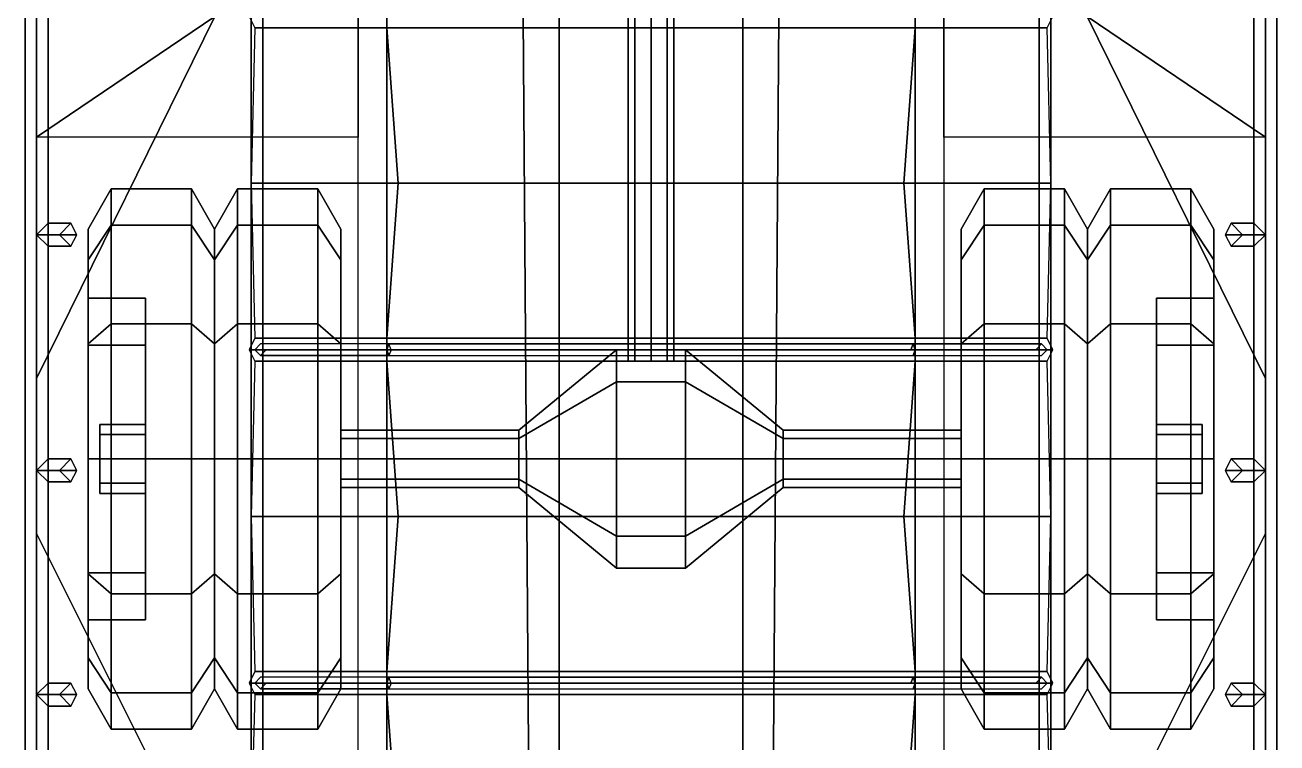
# Model space of a CAD drawing. Header units: millimetres. Extents: x -1.1 to 1.1, y -3.4 to 8.
# Drawn here: x -1.09 to 1.09, y -2.254 to -1.005 of the extents above; entities that cross this region are included whole.
import ezdxf

# ---------------------------------------------------------------- set-up
doc = ezdxf.new("R2010")
doc.units = ezdxf.units.MM
for name, color, linetype in [('inner_sides', 4, 'Continuous'), ('tent', 3, 'Continuous'), ('wheels', 2, 'Continuous')]:
    doc.layers.add(name, color=color, linetype=linetype)

msp = doc.modelspace()

# ---------------------------------------------------------------- linework, layer by layer
for points in [[(-0.7594, -0.99, 0.7008), (-0.7594, -0.99, 0.7008), (-1.07, -1.62, 1.18), (-1.07, 0.35, 1.18)], [(-1.07, 0.35, 1.18), (-1.07, -3.31, 1.18), (-0.6961, -2.4, 1.75), (-0.6961, -0.19, 1.75)], [(-0.16, 0.35, 0.75), (-0.16, -2.8004, 0.75), (-0.2116, -2.5, 0.7094), (-0.2226, -0.99, 0.7008)], [(0.16, 0.35, 0.75), (0.16, -2.8004, 0.75), (-0.16, -2.8004, 0.75), (-0.16, 0.35, 0.75)], [(0.2226, -0.99, 0.7008), (0.2116, -2.5, 0.7094), (0.16, -2.8004, 0.75), (0.16, 0.35, 0.75)], [(0.6961, -2.4, 1.75), (1.07, -3.31, 1.18), (1.07, 0.35, 1.18), (0.6961, -0.19, 1.75)], [(1.07, -1.62, 1.18), (0.7594, -0.99, 0.7008), (0.7594, -0.99, 0.7008), (1.07, 0.35, 1.18)], [(-1.07, 0.31, 1.28), (-1.09, 0.33, 1.26), (-1.09, -3.43, 1.26), (-1.07, -3.41, 1.28)], [(-1.09, 0.33, 1.26), (-1.07, 0.31, 1.24), (-1.07, -3.41, 1.24), (-1.09, -3.43, 1.26)], [(1.09, 0.33, 1.26), (1.07, 0.31, 1.28), (1.07, -3.41, 1.28), (1.09, -3.43, 1.26)], [(1.07, 0.31, 1.24), (1.09, 0.33, 1.26), (1.09, -3.43, 1.26), (1.07, -3.41, 1.24)], [(-1.05, 0.29, 1.26), (-1.07, 0.31, 1.28), (-1.07, -3.41, 1.28), (-1.05, -3.39, 1.26)], [(-1.07, 0.31, 1.24), (-1.05, 0.29, 1.26), (-1.05, -3.39, 1.26), (-1.07, -3.41, 1.24)], [(1.07, 0.31, 1.28), (1.05, 0.29, 1.26), (1.05, -3.39, 1.26), (1.07, -3.41, 1.28)], [(1.05, 0.29, 1.26), (1.07, 0.31, 1.24), (1.07, -3.41, 1.24), (1.05, -3.39, 1.26)], [(-0.0283, -0.33, 0.5483), (-0.04, -0.33, 0.52), (-0.04, -1.59, 0.43), (-0.0283, -1.59, 0.4583)], [(-0.04, -0.33, 0.52), (-0.0283, -0.33, 0.4917), (-0.0283, -1.59, 0.4017), (-0.04, -1.59, 0.43)], [(0, -0.33, 0.56), (-0.0283, -0.33, 0.5483), (-0.0283, -1.59, 0.4583), (0, -1.59, 0.47)], [(-0.0283, -0.33, 0.4917), (0, -0.33, 0.48), (0, -1.59, 0.39), (-0.0283, -1.59, 0.4017)], [(0.0283, -0.33, 0.5483), (0, -0.33, 0.56), (0, -1.59, 0.47), (0.0283, -1.59, 0.4583)], [(0, -0.33, 0.48), (0.0283, -0.33, 0.4917), (0.0283, -1.59, 0.4017), (0, -1.59, 0.39)], [(0.04, -0.33, 0.52), (0.0283, -0.33, 0.5483), (0.0283, -1.59, 0.4583), (0.04, -1.59, 0.43)], [(0.0283, -0.33, 0.4917), (0.04, -0.33, 0.52), (0.04, -1.59, 0.43), (0.0283, -1.59, 0.4017)], [(-0.7594, -0.99, 0.7008), (-1.07, -1.2, 0.49), (-1.07, -1.62, 1.18)], [(-0.51, -0.99, 0.7008), (-0.51, -1.2, 0.49), (-1.07, -1.2, 0.49), (-0.7594, -0.99, 0.7008)], [(-0.2226, -0.99, 0.7008), (-0.2116, -2.5, 0.7094), (-0.51, -2.5, 0.7095), (-0.51, -0.99, 0.7008)], [(0.51, -0.99, 0.7008), (0.51, -2.5, 0.7094), (0.2116, -2.5, 0.7094), (0.2226, -0.99, 0.7008)], [(0.7594, -0.99, 0.7008), (1.07, -1.2, 0.49), (0.51, -1.2, 0.49), (0.51, -0.99, 0.7008)], [(1.07, -1.62, 1.18), (1.07, -1.2, 0.49), (0.7594, -0.99, 0.7008), (1.07, -1.62, 1.18)], [(-1.07, -1.2, 0.49), (-1.07, -2.3, 0.49), (-1.07, -1.89, 1.18), (-1.07, -1.62, 1.18)], [(1.07, -1.89, 1.18), (1.07, -2.3, 0.49), (1.07, -1.2, 0.49), (1.07, -1.62, 1.18)], [(-1.07, -1.37, 1.24), (-1.05, -1.35, 1.26), (-1.01, -1.35, 1.26), (-1.03, -1.37, 1.24)], [(-1.05, -1.35, 1.26), (-1.07, -1.37, 1.28), (-1, -1.37, 1.28), (-1.01, -1.35, 1.26)], [(1.07, -1.37, 1.28), (1.05, -1.35, 1.26), (1.01, -1.35, 1.26), (1, -1.37, 1.28)], [(1.05, -1.35, 1.26), (1.07, -1.37, 1.24), (1.03, -1.37, 1.24), (1.01, -1.35, 1.26)], [(-1.05, -1.39, 1.26), (-1.07, -1.37, 1.24), (-1.03, -1.37, 1.24), (-1.01, -1.39, 1.26)], [(-1.07, -1.37, 1.28), (-1.05, -1.39, 1.26), (-1.01, -1.39, 1.26), (-1, -1.37, 1.28)], [(1.05, -1.39, 1.26), (1.07, -1.37, 1.28), (1, -1.37, 1.28), (1.01, -1.39, 1.26)], [(1.07, -1.37, 1.24), (1.05, -1.39, 1.26), (1.01, -1.39, 1.26), (1.03, -1.37, 1.24)], [(-0.23, -1.71, 0.43), (-0.23, -1.7246, 0.4654), (-0.06, -1.6256, 0.5644), (-0.06, -1.57, 0.43)], [(-0.23, -1.7246, 0.3946), (-0.23, -1.71, 0.43), (-0.06, -1.57, 0.43), (-0.06, -1.6256, 0.2956)], [(0.06, -1.6256, 0.5644), (0.06, -1.57, 0.43), (-0.06, -1.57, 0.43), (-0.06, -1.6256, 0.5644)], [(0.06, -1.57, 0.43), (0.06, -1.6256, 0.2956), (-0.06, -1.6256, 0.2956), (-0.06, -1.57, 0.43)], [(0.23, -1.7246, 0.4654), (0.23, -1.71, 0.43), (0.06, -1.57, 0.43), (0.06, -1.6256, 0.5644)], [(0.23, -1.71, 0.43), (0.23, -1.7246, 0.3946), (0.06, -1.6256, 0.2956), (0.06, -1.57, 0.43)], [(-0.23, -1.7246, 0.4654), (-0.23, -1.76, 0.48), (-0.06, -1.76, 0.62), (-0.06, -1.6256, 0.5644)], [(-0.23, -1.76, 0.38), (-0.23, -1.7246, 0.3946), (-0.06, -1.6256, 0.2956), (-0.06, -1.76, 0.24)], [(0.06, -1.76, 0.62), (0.06, -1.6256, 0.5644), (-0.06, -1.6256, 0.5644), (-0.06, -1.76, 0.62)], [(0.06, -1.6256, 0.2956), (0.06, -1.76, 0.24), (-0.06, -1.76, 0.24), (-0.06, -1.6256, 0.2956)], [(0.23, -1.76, 0.48), (0.23, -1.7246, 0.4654), (0.06, -1.6256, 0.5644), (0.06, -1.76, 0.62)], [(0.23, -1.7246, 0.3946), (0.23, -1.76, 0.38), (0.06, -1.76, 0.24), (0.06, -1.6256, 0.2956)], [(-0.23, -1.7246, 0.4654), (-0.23, -1.71, 0.43), (-0.54, -1.71, 0.43), (-0.54, -1.7246, 0.4654)], [(-0.23, -1.71, 0.43), (-0.23, -1.7246, 0.3946), (-0.54, -1.7246, 0.3946), (-0.54, -1.71, 0.43)], [(0.23, -1.71, 0.43), (0.23, -1.7246, 0.4654), (0.54, -1.7246, 0.4654), (0.54, -1.71, 0.43)], [(0.23, -1.7246, 0.3946), (0.23, -1.71, 0.43), (0.54, -1.71, 0.43), (0.54, -1.7246, 0.3946)], [(-0.23, -1.76, 0.48), (-0.23, -1.7246, 0.4654), (-0.54, -1.7246, 0.4654), (-0.54, -1.76, 0.48)], [(-0.23, -1.7246, 0.3946), (-0.23, -1.76, 0.38), (-0.54, -1.76, 0.38), (-0.54, -1.7246, 0.3946)], [(0.23, -1.7246, 0.4654), (0.23, -1.76, 0.48), (0.54, -1.76, 0.48), (0.54, -1.7246, 0.4654)], [(0.23, -1.76, 0.38), (0.23, -1.7246, 0.3946), (0.54, -1.7246, 0.3946), (0.54, -1.76, 0.38)], [(-1.05, -1.76, 1.26), (-1.07, -1.78, 1.28), (-1, -1.78, 1.28), (-1.01, -1.76, 1.26)], [(-1.07, -1.78, 1.24), (-1.05, -1.76, 1.26), (-1.01, -1.76, 1.26), (-1.03, -1.78, 1.24)], [(-0.23, -1.7954, 0.4654), (-0.23, -1.76, 0.48), (-0.54, -1.76, 0.48), (-0.54, -1.7954, 0.4654)], [(-0.23, -1.76, 0.38), (-0.23, -1.7954, 0.3946), (-0.54, -1.7954, 0.3946), (-0.54, -1.76, 0.38)], [(-0.23, -1.76, 0.48), (-0.23, -1.7954, 0.4654), (-0.06, -1.8944, 0.5644), (-0.06, -1.76, 0.62)], [(-0.23, -1.7954, 0.3946), (-0.23, -1.76, 0.38), (-0.06, -1.76, 0.24), (-0.06, -1.8944, 0.2956)], [(0.06, -1.8944, 0.5644), (0.06, -1.76, 0.62), (-0.06, -1.76, 0.62), (-0.06, -1.8944, 0.5644)], [(0.06, -1.76, 0.24), (0.06, -1.8944, 0.2956), (-0.06, -1.8944, 0.2956), (-0.06, -1.76, 0.24)], [(0.23, -1.7954, 0.4654), (0.23, -1.76, 0.48), (0.06, -1.76, 0.62), (0.06, -1.8944, 0.5644)], [(0.23, -1.76, 0.38), (0.23, -1.7954, 0.3946), (0.06, -1.8944, 0.2956), (0.06, -1.76, 0.24)], [(0.23, -1.76, 0.48), (0.23, -1.7954, 0.4654), (0.54, -1.7954, 0.4654), (0.54, -1.76, 0.48)], [(0.23, -1.7954, 0.3946), (0.23, -1.76, 0.38), (0.54, -1.76, 0.38), (0.54, -1.7954, 0.3946)], [(1.07, -1.78, 1.28), (1.05, -1.76, 1.26), (1.01, -1.76, 1.26), (1, -1.78, 1.28)], [(1.05, -1.76, 1.26), (1.07, -1.78, 1.24), (1.03, -1.78, 1.24), (1.01, -1.76, 1.26)], [(-1.07, -1.78, 1.28), (-1.05, -1.8, 1.26), (-1.01, -1.8, 1.26), (-1, -1.78, 1.28)], [(-1.05, -1.8, 1.26), (-1.07, -1.78, 1.24), (-1.03, -1.78, 1.24), (-1.01, -1.8, 1.26)], [(1.05, -1.8, 1.26), (1.07, -1.78, 1.28), (1, -1.78, 1.28), (1.01, -1.8, 1.26)], [(1.07, -1.78, 1.24), (1.05, -1.8, 1.26), (1.01, -1.8, 1.26), (1.03, -1.78, 1.24)], [(-0.23, -1.81, 0.43), (-0.23, -1.7954, 0.4654), (-0.54, -1.7954, 0.4654), (-0.54, -1.81, 0.43)], [(-0.23, -1.7954, 0.3946), (-0.23, -1.81, 0.43), (-0.54, -1.81, 0.43), (-0.54, -1.7954, 0.3946)], [(-0.23, -1.7954, 0.4654), (-0.23, -1.81, 0.43), (-0.06, -1.95, 0.43), (-0.06, -1.8944, 0.5644)], [(-0.23, -1.81, 0.43), (-0.23, -1.7954, 0.3946), (-0.06, -1.8944, 0.2956), (-0.06, -1.95, 0.43)], [(0.23, -1.81, 0.43), (0.23, -1.7954, 0.4654), (0.06, -1.8944, 0.5644), (0.06, -1.95, 0.43)], [(0.23, -1.7954, 0.3946), (0.23, -1.81, 0.43), (0.06, -1.95, 0.43), (0.06, -1.8944, 0.2956)], [(0.23, -1.7954, 0.4654), (0.23, -1.81, 0.43), (0.54, -1.81, 0.43), (0.54, -1.7954, 0.4654)], [(0.23, -1.81, 0.43), (0.23, -1.7954, 0.3946), (0.54, -1.7954, 0.3946), (0.54, -1.81, 0.43)], [(-0.765, -2.5, 0.7094), (-0.765, -2.5, 0.7094), (-1.07, -3.31, 1.18), (-1.07, -1.89, 1.18)], [(-1.07, -2.3, 0.49), (-0.765, -2.5, 0.7094), (-1.07, -1.89, 1.18)], [(0.06, -1.95, 0.43), (0.06, -1.8944, 0.5644), (-0.06, -1.8944, 0.5644), (-0.06, -1.95, 0.43)], [(0.06, -1.8944, 0.2956), (0.06, -1.95, 0.43), (-0.06, -1.95, 0.43), (-0.06, -1.8944, 0.2956)], [(1.07, -3.31, 1.18), (0.765, -2.5, 0.7094), (0.765, -2.5, 0.7094), (1.07, -1.89, 1.18)], [(1.07, -1.89, 1.18), (0.765, -2.5, 0.7094), (1.07, -2.3, 0.49), (1.07, -1.89, 1.18)], [(-1.07, -2.17, 1.24), (-1.05, -2.15, 1.26), (-1.01, -2.15, 1.26), (-1.03, -2.17, 1.24)], [(-1.05, -2.15, 1.26), (-1.07, -2.17, 1.28), (-1, -2.17, 1.28), (-1.01, -2.15, 1.26)], [(1.07, -2.17, 1.28), (1.05, -2.15, 1.26), (1.01, -2.15, 1.26), (1, -2.17, 1.28)], [(1.05, -2.15, 1.26), (1.07, -2.17, 1.24), (1.03, -2.17, 1.24), (1.01, -2.15, 1.26)], [(-1.05, -2.19, 1.26), (-1.07, -2.17, 1.24), (-1.03, -2.17, 1.24), (-1.01, -2.19, 1.26)], [(-1.07, -2.17, 1.28), (-1.05, -2.19, 1.26), (-1.01, -2.19, 1.26), (-1, -2.17, 1.28)], [(1.05, -2.19, 1.26), (1.07, -2.17, 1.28), (1, -2.17, 1.28), (1.01, -2.19, 1.26)], [(1.07, -2.17, 1.24), (1.05, -2.19, 1.26), (1.01, -2.19, 1.26), (1.03, -2.17, 1.24)]]:
    msp.add_3dface(points)
at = {"layer": 'inner_sides'}
for points in [[(-1.05, 0.33, 1.18), (-1.05, -3.29, 1.18), (1.05, -3.29, 1.18), (1.05, 0.33, 1.18)], [(-0.6761, -0.19, 1.75), (-0.6761, -2.4, 1.75), (-1.05, -3.29, 1.18), (-1.05, 0.33, 1.18)], [(1.05, 0.33, 1.18), (1.05, -3.29, 1.18), (0.6761, -2.4, 1.75), (0.6761, -0.19, 1.75)], [(-0.6961, -0.19, 1.75), (-0.6961, -2.4, 1.75), (-0.6761, -2.4, 1.75), (-0.6761, -0.19, 1.75)], [(0.6761, -0.19, 1.75), (0.6761, -2.4, 1.75), (0.6961, -2.4, 1.75), (0.6961, -0.19, 1.75)]]:
    msp.add_3dface(points, dxfattribs=at)
at = {"layer": 'tent'}
for points in [[(-0.46, -1.01, 2.11), (-0.46, -0.99, 2.12), (-0.7, -0.99, 1.75), (-0.69, -1.01, 1.75)], [(0.46, -1.01, 2.11), (0.46, -0.99, 2.12), (-0.46, -0.99, 2.12), (-0.46, -1.01, 2.11)], [(0.69, -1.01, 1.75), (0.7, -0.99, 1.75), (0.46, -0.99, 2.12), (0.46, -1.01, 2.11)], [(-0.46, -1.28, 2.07), (-0.46, -1.01, 2.11), (-0.69, -1.01, 1.75), (-0.6961, -1.28, 1.75)], [(-0.44, -1.28, 2.09), (-0.46, -1.01, 2.11), (-0.46, -1.01, 2.11), (-0.46, -1.28, 2.07)], [(0.44, -1.28, 2.09), (0.46, -1.01, 2.11), (-0.46, -1.01, 2.11), (-0.44, -1.28, 2.09)], [(0.46, -1.28, 2.07), (0.46, -1.01, 2.11), (0.46, -1.01, 2.11), (0.44, -1.28, 2.09)], [(0.6961, -1.28, 1.75), (0.69, -1.01, 1.75), (0.46, -1.01, 2.11), (0.46, -1.28, 2.07)], [(-0.6961, -1.28, 1.75), (-0.69, -1.55, 1.75), (-0.46, -1.55, 2.11), (-0.46, -1.28, 2.07)], [(-0.46, -1.28, 2.07), (-0.46, -1.55, 2.11), (-0.46, -1.55, 2.11), (-0.44, -1.28, 2.09)], [(-0.44, -1.28, 2.09), (-0.46, -1.55, 2.11), (0.46, -1.55, 2.11), (0.44, -1.28, 2.09)], [(0.44, -1.28, 2.09), (0.46, -1.55, 2.11), (0.46, -1.55, 2.11), (0.46, -1.28, 2.07)], [(0.46, -1.28, 2.07), (0.46, -1.55, 2.11), (0.69, -1.55, 1.75), (0.6961, -1.28, 1.75)], [(-0.69, -1.55, 1.75), (-0.7, -1.57, 1.75), (-0.46, -1.57, 2.12), (-0.46, -1.55, 2.11)], [(-0.46, -1.55, 2.11), (-0.46, -1.57, 2.12), (0.46, -1.57, 2.12), (0.46, -1.55, 2.11)], [(0.46, -1.55, 2.11), (0.46, -1.57, 2.12), (0.7, -1.57, 1.75), (0.69, -1.55, 1.75)], [(-0.46, -1.59, 2.11), (-0.46, -1.57, 2.12), (-0.7, -1.57, 1.75), (-0.69, -1.59, 1.75)], [(-0.46, -1.86, 2.07), (-0.46, -1.59, 2.11), (-0.69, -1.59, 1.75), (-0.6961, -1.86, 1.75)], [(0.46, -1.59, 2.11), (0.46, -1.57, 2.12), (-0.46, -1.57, 2.12), (-0.46, -1.59, 2.11)], [(-0.44, -1.86, 2.09), (-0.46, -1.59, 2.11), (-0.46, -1.59, 2.11), (-0.46, -1.86, 2.07)], [(0.44, -1.86, 2.09), (0.46, -1.59, 2.11), (-0.46, -1.59, 2.11), (-0.44, -1.86, 2.09)], [(0.46, -1.86, 2.07), (0.46, -1.59, 2.11), (0.46, -1.59, 2.11), (0.44, -1.86, 2.09)], [(0.69, -1.59, 1.75), (0.7, -1.57, 1.75), (0.46, -1.57, 2.12), (0.46, -1.59, 2.11)], [(0.6961, -1.86, 1.75), (0.69, -1.59, 1.75), (0.46, -1.59, 2.11), (0.46, -1.86, 2.07)], [(-0.6961, -1.86, 1.75), (-0.69, -2.13, 1.75), (-0.46, -2.13, 2.11), (-0.46, -1.86, 2.07)], [(-0.46, -1.86, 2.07), (-0.46, -2.13, 2.11), (-0.46, -2.13, 2.11), (-0.44, -1.86, 2.09)], [(-0.44, -1.86, 2.09), (-0.46, -2.13, 2.11), (0.46, -2.13, 2.11), (0.44, -1.86, 2.09)], [(0.44, -1.86, 2.09), (0.46, -2.13, 2.11), (0.46, -2.13, 2.11), (0.46, -1.86, 2.07)], [(0.46, -1.86, 2.07), (0.46, -2.13, 2.11), (0.69, -2.13, 1.75), (0.6961, -1.86, 1.75)], [(-0.69, -2.13, 1.75), (-0.7, -2.15, 1.75), (-0.46, -2.15, 2.12), (-0.46, -2.13, 2.11)], [(-0.46, -2.13, 2.11), (-0.46, -2.15, 2.12), (0.46, -2.15, 2.12), (0.46, -2.13, 2.11)], [(0.46, -2.13, 2.11), (0.46, -2.15, 2.12), (0.7, -2.15, 1.75), (0.69, -2.13, 1.75)], [(-0.46, -2.17, 2.11), (-0.46, -2.15, 2.12), (-0.7, -2.15, 1.75), (-0.69, -2.17, 1.75)], [(0.46, -2.17, 2.11), (0.46, -2.15, 2.12), (-0.46, -2.15, 2.12), (-0.46, -2.17, 2.11)], [(0.69, -2.17, 1.75), (0.7, -2.15, 1.75), (0.46, -2.15, 2.12), (0.46, -2.17, 2.11)], [(-0.46, -2.44, 2.07), (-0.46, -2.17, 2.11), (-0.69, -2.17, 1.75), (-0.6961, -2.4, 1.75)], [(-0.44, -2.44, 2.09), (-0.46, -2.17, 2.11), (-0.46, -2.17, 2.11), (-0.46, -2.44, 2.07)], [(0.44, -2.44, 2.09), (0.46, -2.17, 2.11), (-0.46, -2.17, 2.11), (-0.44, -2.44, 2.09)], [(0.46, -2.44, 2.07), (0.46, -2.17, 2.11), (0.46, -2.17, 2.11), (0.44, -2.44, 2.09)], [(0.6961, -2.4, 1.75), (0.69, -2.17, 1.75), (0.46, -2.17, 2.11), (0.46, -2.44, 2.07)]]:
    msp.add_3dface(points, dxfattribs=at)
at = {"layer": 'wheels'}
for points in [[(-0.94, -1.353, 0.665), (-0.94, -1.29, 0.43), (-0.98, -1.36, 0.43), (-0.98, -1.4136, 0.63)], [(-0.94, -1.29, 0.43), (-0.94, -1.353, 0.195), (-0.98, -1.4136, 0.23), (-0.98, -1.36, 0.43)], [(-0.94, -1.29, 0.43), (-0.94, -1.353, 0.665), (-0.8, -1.353, 0.665), (-0.8, -1.29, 0.43)], [(-0.94, -1.353, 0.195), (-0.94, -1.29, 0.43), (-0.8, -1.29, 0.43), (-0.8, -1.353, 0.195)], [(-0.8, -1.29, 0.43), (-0.8, -1.353, 0.665), (-0.76, -1.4136, 0.63), (-0.76, -1.36, 0.43)], [(-0.8, -1.353, 0.195), (-0.8, -1.29, 0.43), (-0.76, -1.36, 0.43), (-0.76, -1.4136, 0.23)], [(-0.72, -1.353, 0.665), (-0.72, -1.29, 0.43), (-0.76, -1.36, 0.43), (-0.76, -1.4136, 0.63)], [(-0.72, -1.29, 0.43), (-0.72, -1.353, 0.195), (-0.76, -1.4136, 0.23), (-0.76, -1.36, 0.43)], [(-0.58, -1.353, 0.665), (-0.58, -1.29, 0.43), (-0.72, -1.29, 0.43), (-0.72, -1.353, 0.665)], [(-0.58, -1.29, 0.43), (-0.58, -1.353, 0.195), (-0.72, -1.353, 0.195), (-0.72, -1.29, 0.43)], [(-0.58, -1.29, 0.43), (-0.58, -1.353, 0.665), (-0.54, -1.4136, 0.63), (-0.54, -1.36, 0.43)], [(-0.58, -1.353, 0.195), (-0.58, -1.29, 0.43), (-0.54, -1.36, 0.43), (-0.54, -1.4136, 0.23)], [(0.58, -1.353, 0.665), (0.58, -1.29, 0.43), (0.54, -1.36, 0.43), (0.54, -1.4136, 0.63)], [(0.58, -1.29, 0.43), (0.58, -1.353, 0.195), (0.54, -1.4136, 0.23), (0.54, -1.36, 0.43)], [(0.58, -1.29, 0.43), (0.58, -1.353, 0.665), (0.72, -1.353, 0.665), (0.72, -1.29, 0.43)], [(0.58, -1.353, 0.195), (0.58, -1.29, 0.43), (0.72, -1.29, 0.43), (0.72, -1.353, 0.195)], [(0.72, -1.29, 0.43), (0.72, -1.353, 0.665), (0.76, -1.4136, 0.63), (0.76, -1.36, 0.43)], [(0.72, -1.353, 0.195), (0.72, -1.29, 0.43), (0.76, -1.36, 0.43), (0.76, -1.4136, 0.23)], [(0.8, -1.353, 0.665), (0.8, -1.29, 0.43), (0.76, -1.36, 0.43), (0.76, -1.4136, 0.63)], [(0.8, -1.29, 0.43), (0.8, -1.353, 0.195), (0.76, -1.4136, 0.23), (0.76, -1.36, 0.43)], [(0.94, -1.353, 0.665), (0.94, -1.29, 0.43), (0.8, -1.29, 0.43), (0.8, -1.353, 0.665)], [(0.94, -1.29, 0.43), (0.94, -1.353, 0.195), (0.8, -1.353, 0.195), (0.8, -1.29, 0.43)], [(0.94, -1.29, 0.43), (0.94, -1.353, 0.665), (0.98, -1.4136, 0.63), (0.98, -1.36, 0.43)], [(0.94, -1.353, 0.195), (0.94, -1.29, 0.43), (0.98, -1.36, 0.43), (0.98, -1.4136, 0.23)], [(-0.94, -1.353, 0.195), (-0.94, -1.525, 0.023), (-0.98, -1.56, 0.0836), (-0.98, -1.4136, 0.23)], [(-0.94, -1.525, 0.837), (-0.94, -1.353, 0.665), (-0.98, -1.4136, 0.63), (-0.98, -1.56, 0.7764)], [(-0.98, -1.4136, 0.63), (-0.98, -1.36, 0.43), (-0.98, -1.48, 0.43), (-0.98, -1.562, 0.628)], [(-0.98, -1.36, 0.43), (-0.98, -1.4136, 0.23), (-0.98, -1.48, 0.43)], [(-0.94, -1.525, 0.023), (-0.94, -1.353, 0.195), (-0.8, -1.353, 0.195), (-0.8, -1.525, 0.023)], [(-0.94, -1.353, 0.665), (-0.94, -1.525, 0.837), (-0.8, -1.525, 0.837), (-0.8, -1.353, 0.665)], [(-0.8, -1.525, 0.023), (-0.8, -1.353, 0.195), (-0.76, -1.4136, 0.23), (-0.76, -1.56, 0.0836)], [(-0.8, -1.353, 0.665), (-0.8, -1.525, 0.837), (-0.76, -1.56, 0.7764), (-0.76, -1.4136, 0.63)], [(-0.72, -1.353, 0.195), (-0.72, -1.525, 0.023), (-0.76, -1.56, 0.0836), (-0.76, -1.4136, 0.23)], [(-0.72, -1.525, 0.837), (-0.72, -1.353, 0.665), (-0.76, -1.4136, 0.63), (-0.76, -1.56, 0.7764)], [(-0.58, -1.353, 0.195), (-0.58, -1.525, 0.023), (-0.72, -1.525, 0.023), (-0.72, -1.353, 0.195)], [(-0.58, -1.525, 0.837), (-0.58, -1.353, 0.665), (-0.72, -1.353, 0.665), (-0.72, -1.525, 0.837)], [(-0.58, -1.525, 0.023), (-0.58, -1.353, 0.195), (-0.54, -1.4136, 0.23), (-0.54, -1.56, 0.0836)], [(-0.58, -1.353, 0.665), (-0.58, -1.525, 0.837), (-0.54, -1.56, 0.7764), (-0.54, -1.4136, 0.63)], [(-0.54, -1.4136, 0.63), (-0.54, -2.16, 0.43), (-0.54, -2.1064, 0.23), (-0.54, -1.36, 0.43)], [(-0.54, -1.36, 0.43), (-0.54, -2.1064, 0.23), (-0.54, -1.96, 0.0836), (-0.54, -1.4136, 0.23)], [(0.58, -1.353, 0.195), (0.58, -1.525, 0.023), (0.54, -1.56, 0.0836), (0.54, -1.4136, 0.23)], [(0.58, -1.525, 0.837), (0.58, -1.353, 0.665), (0.54, -1.4136, 0.63), (0.54, -1.56, 0.7764)], [(0.54, -2.1064, 0.63), (0.54, -1.36, 0.43), (0.54, -1.4136, 0.23), (0.54, -2.16, 0.43)], [(0.54, -1.96, 0.7764), (0.54, -1.4136, 0.63), (0.54, -1.36, 0.43), (0.54, -2.1064, 0.63)], [(0.58, -1.525, 0.023), (0.58, -1.353, 0.195), (0.72, -1.353, 0.195), (0.72, -1.525, 0.023)], [(0.58, -1.353, 0.665), (0.58, -1.525, 0.837), (0.72, -1.525, 0.837), (0.72, -1.353, 0.665)], [(0.72, -1.525, 0.023), (0.72, -1.353, 0.195), (0.76, -1.4136, 0.23), (0.76, -1.56, 0.0836)], [(0.72, -1.353, 0.665), (0.72, -1.525, 0.837), (0.76, -1.56, 0.7764), (0.76, -1.4136, 0.63)], [(0.8, -1.353, 0.195), (0.8, -1.525, 0.023), (0.76, -1.56, 0.0836), (0.76, -1.4136, 0.23)], [(0.8, -1.525, 0.837), (0.8, -1.353, 0.665), (0.76, -1.4136, 0.63), (0.76, -1.56, 0.7764)], [(0.94, -1.353, 0.195), (0.94, -1.525, 0.023), (0.8, -1.525, 0.023), (0.8, -1.353, 0.195)], [(0.94, -1.525, 0.837), (0.94, -1.353, 0.665), (0.8, -1.353, 0.665), (0.8, -1.525, 0.837)], [(0.94, -1.525, 0.023), (0.94, -1.353, 0.195), (0.98, -1.4136, 0.23), (0.98, -1.56, 0.0836)], [(0.94, -1.353, 0.665), (0.94, -1.525, 0.837), (0.98, -1.56, 0.7764), (0.98, -1.4136, 0.63)], [(0.98, -1.36, 0.43), (0.98, -1.4136, 0.63), (0.98, -1.48, 0.43)], [(0.98, -1.4136, 0.23), (0.98, -1.36, 0.43), (0.98, -1.48, 0.43), (0.98, -1.562, 0.232)], [(-0.98, -1.56, 0.7764), (-0.98, -1.4136, 0.63), (-0.98, -1.562, 0.628), (-0.98, -1.76, 0.71)], [(-0.98, -1.4136, 0.23), (-0.98, -1.56, 0.0836), (-0.98, -1.562, 0.232), (-0.98, -1.48, 0.43)], [(-0.54, -1.56, 0.7764), (-0.54, -2.1064, 0.63), (-0.54, -2.16, 0.43), (-0.54, -1.4136, 0.63)], [(-0.54, -1.4136, 0.23), (-0.54, -1.96, 0.0836), (-0.54, -1.76, 0.03), (-0.54, -1.56, 0.0836)], [(0.54, -2.16, 0.43), (0.54, -1.4136, 0.23), (0.54, -1.56, 0.0836), (0.54, -2.1064, 0.23)], [(0.54, -1.76, 0.83), (0.54, -1.56, 0.7764), (0.54, -1.4136, 0.63), (0.54, -1.96, 0.7764)], [(0.98, -1.4136, 0.63), (0.98, -1.56, 0.7764), (0.98, -1.562, 0.628), (0.98, -1.48, 0.43)], [(0.98, -1.56, 0.0836), (0.98, -1.4136, 0.23), (0.98, -1.562, 0.232), (0.98, -1.76, 0.15)], [(-0.88, -1.48, 0.43), (-0.88, -1.562, 0.628), (-0.98, -1.562, 0.628), (-0.98, -1.48, 0.43)], [(-0.88, -1.562, 0.232), (-0.88, -1.48, 0.43), (-0.98, -1.48, 0.43), (-0.98, -1.562, 0.232)], [(-0.88, -1.76, 0.71), (-0.88, -1.562, 0.628), (-0.88, -1.48, 0.43), (-0.88, -1.958, 0.628)], [(-0.88, -1.958, 0.628), (-0.88, -1.48, 0.43), (-0.88, -1.562, 0.232), (-0.88, -2.04, 0.43)], [(0.88, -1.562, 0.628), (0.88, -2.04, 0.43), (0.88, -1.958, 0.232), (0.88, -1.48, 0.43)], [(0.88, -1.48, 0.43), (0.88, -1.958, 0.232), (0.88, -1.76, 0.15), (0.88, -1.562, 0.232)], [(0.88, -1.562, 0.628), (0.88, -1.48, 0.43), (0.98, -1.48, 0.43), (0.98, -1.562, 0.628)], [(0.88, -1.48, 0.43), (0.88, -1.562, 0.232), (0.98, -1.562, 0.232), (0.98, -1.48, 0.43)], [(-0.94, -1.525, 0.023), (-0.94, -1.76, -0.04), (-0.98, -1.76, 0.03), (-0.98, -1.56, 0.0836)], [(-0.94, -1.76, 0.9), (-0.94, -1.525, 0.837), (-0.98, -1.56, 0.7764), (-0.98, -1.76, 0.83)], [(-0.94, -1.76, -0.04), (-0.94, -1.525, 0.023), (-0.8, -1.525, 0.023), (-0.8, -1.76, -0.04)], [(-0.94, -1.525, 0.837), (-0.94, -1.76, 0.9), (-0.8, -1.76, 0.9), (-0.8, -1.525, 0.837)], [(-0.8, -1.76, -0.04), (-0.8, -1.525, 0.023), (-0.76, -1.56, 0.0836), (-0.76, -1.76, 0.03)], [(-0.8, -1.525, 0.837), (-0.8, -1.76, 0.9), (-0.76, -1.76, 0.83), (-0.76, -1.56, 0.7764)], [(-0.72, -1.525, 0.023), (-0.72, -1.76, -0.04), (-0.76, -1.76, 0.03), (-0.76, -1.56, 0.0836)], [(-0.72, -1.76, 0.9), (-0.72, -1.525, 0.837), (-0.76, -1.56, 0.7764), (-0.76, -1.76, 0.83)], [(-0.58, -1.525, 0.023), (-0.58, -1.76, -0.04), (-0.72, -1.76, -0.04), (-0.72, -1.525, 0.023)], [(-0.58, -1.76, 0.9), (-0.58, -1.525, 0.837), (-0.72, -1.525, 0.837), (-0.72, -1.76, 0.9)], [(-0.58, -1.76, -0.04), (-0.58, -1.525, 0.023), (-0.54, -1.56, 0.0836), (-0.54, -1.76, 0.03)], [(-0.58, -1.525, 0.837), (-0.58, -1.76, 0.9), (-0.54, -1.76, 0.83), (-0.54, -1.56, 0.7764)], [(0.58, -1.525, 0.023), (0.58, -1.76, -0.04), (0.54, -1.76, 0.03), (0.54, -1.56, 0.0836)], [(0.58, -1.76, 0.9), (0.58, -1.525, 0.837), (0.54, -1.56, 0.7764), (0.54, -1.76, 0.83)], [(0.58, -1.76, -0.04), (0.58, -1.525, 0.023), (0.72, -1.525, 0.023), (0.72, -1.76, -0.04)], [(0.58, -1.525, 0.837), (0.58, -1.76, 0.9), (0.72, -1.76, 0.9), (0.72, -1.525, 0.837)], [(0.72, -1.76, -0.04), (0.72, -1.525, 0.023), (0.76, -1.56, 0.0836), (0.76, -1.76, 0.03)], [(0.72, -1.525, 0.837), (0.72, -1.76, 0.9), (0.76, -1.76, 0.83), (0.76, -1.56, 0.7764)], [(0.8, -1.525, 0.023), (0.8, -1.76, -0.04), (0.76, -1.76, 0.03), (0.76, -1.56, 0.0836)], [(0.8, -1.76, 0.9), (0.8, -1.525, 0.837), (0.76, -1.56, 0.7764), (0.76, -1.76, 0.83)], [(0.94, -1.525, 0.023), (0.94, -1.76, -0.04), (0.8, -1.76, -0.04), (0.8, -1.525, 0.023)], [(0.94, -1.76, 0.9), (0.94, -1.525, 0.837), (0.8, -1.525, 0.837), (0.8, -1.76, 0.9)], [(0.94, -1.76, -0.04), (0.94, -1.525, 0.023), (0.98, -1.56, 0.0836), (0.98, -1.76, 0.03)], [(0.94, -1.525, 0.837), (0.94, -1.76, 0.9), (0.98, -1.76, 0.83), (0.98, -1.56, 0.7764)], [(-0.98, -1.76, 0.83), (-0.98, -1.56, 0.7764), (-0.98, -1.76, 0.71)], [(-0.98, -1.56, 0.0836), (-0.98, -1.76, 0.03), (-0.98, -1.76, 0.15), (-0.98, -1.562, 0.232)], [(-0.88, -1.562, 0.628), (-0.88, -1.76, 0.71), (-0.98, -1.76, 0.71), (-0.98, -1.562, 0.628)], [(-0.88, -1.76, 0.15), (-0.88, -1.562, 0.232), (-0.98, -1.562, 0.232), (-0.98, -1.76, 0.15)], [(-0.88, -2.04, 0.43), (-0.88, -1.562, 0.232), (-0.88, -1.76, 0.15), (-0.88, -1.958, 0.232)], [(-0.54, -1.76, 0.83), (-0.54, -1.96, 0.7764), (-0.54, -2.1064, 0.63), (-0.54, -1.56, 0.7764)], [(0.54, -2.1064, 0.23), (0.54, -1.56, 0.0836), (0.54, -1.76, 0.03), (0.54, -1.96, 0.0836)], [(0.88, -1.76, 0.71), (0.88, -1.958, 0.628), (0.88, -2.04, 0.43), (0.88, -1.562, 0.628)], [(0.88, -1.76, 0.71), (0.88, -1.562, 0.628), (0.98, -1.562, 0.628), (0.98, -1.76, 0.71)], [(0.88, -1.562, 0.232), (0.88, -1.76, 0.15), (0.98, -1.76, 0.15), (0.98, -1.562, 0.232)], [(0.98, -1.76, 0.03), (0.98, -1.56, 0.0836), (0.98, -1.76, 0.15)], [(0.98, -1.56, 0.7764), (0.98, -1.76, 0.83), (0.98, -1.76, 0.71), (0.98, -1.562, 0.628)], [(-0.88, -1.7176, 0.4724), (-0.88, -1.7, 0.43), (-0.96, -1.7, 0.43), (-0.96, -1.7176, 0.4724)], [(-0.88, -1.7, 0.43), (-0.88, -1.7176, 0.3876), (-0.96, -1.7176, 0.3876), (-0.96, -1.7, 0.43)], [(-0.96, -1.76, 0.49), (-0.96, -1.7176, 0.4724), (-0.96, -1.7, 0.43), (-0.96, -1.8024, 0.4724)], [(-0.96, -1.8024, 0.4724), (-0.96, -1.7, 0.43), (-0.96, -1.7176, 0.3876), (-0.96, -1.82, 0.43)], [(0.88, -1.7176, 0.3876), (0.88, -1.7, 0.43), (0.96, -1.7, 0.43), (0.96, -1.7176, 0.3876)], [(0.88, -1.7, 0.43), (0.88, -1.7176, 0.4724), (0.96, -1.7176, 0.4724), (0.96, -1.7, 0.43)], [(0.96, -1.7, 0.43), (0.96, -1.8024, 0.3876), (0.96, -1.76, 0.37), (0.96, -1.7176, 0.3876)], [(0.96, -1.7176, 0.4724), (0.96, -1.82, 0.43), (0.96, -1.8024, 0.3876), (0.96, -1.7, 0.43)], [(-0.88, -1.76, 0.49), (-0.88, -1.7176, 0.4724), (-0.96, -1.7176, 0.4724), (-0.96, -1.76, 0.49)], [(-0.88, -1.7176, 0.3876), (-0.88, -1.76, 0.37), (-0.96, -1.76, 0.37), (-0.96, -1.7176, 0.3876)], [(-0.96, -1.82, 0.43), (-0.96, -1.7176, 0.3876), (-0.96, -1.76, 0.37), (-0.96, -1.8024, 0.3876)], [(0.88, -1.76, 0.37), (0.88, -1.7176, 0.3876), (0.96, -1.7176, 0.3876), (0.96, -1.76, 0.37)], [(0.88, -1.7176, 0.4724), (0.88, -1.76, 0.49), (0.96, -1.76, 0.49), (0.96, -1.7176, 0.4724)], [(0.96, -1.76, 0.49), (0.96, -1.8024, 0.4724), (0.96, -1.82, 0.43), (0.96, -1.7176, 0.4724)], [(-0.94, -1.76, -0.04), (-0.94, -1.995, 0.023), (-0.98, -1.96, 0.0836), (-0.98, -1.76, 0.03)], [(-0.94, -1.995, 0.837), (-0.94, -1.76, 0.9), (-0.98, -1.76, 0.83), (-0.98, -1.96, 0.7764)], [(-0.98, -1.76, 0.03), (-0.98, -1.96, 0.0836), (-0.98, -1.76, 0.15)], [(-0.98, -1.96, 0.0836), (-0.98, -2.1064, 0.23), (-0.98, -1.958, 0.232), (-0.98, -1.76, 0.15)], [(-0.98, -1.96, 0.7764), (-0.98, -1.76, 0.83), (-0.98, -1.76, 0.71), (-0.98, -1.958, 0.628)], [(-0.88, -1.76, 0.71), (-0.88, -1.958, 0.628), (-0.98, -1.958, 0.628), (-0.98, -1.76, 0.71)], [(-0.88, -1.958, 0.232), (-0.88, -1.76, 0.15), (-0.98, -1.76, 0.15), (-0.98, -1.958, 0.232)], [(-0.88, -1.8024, 0.4724), (-0.88, -1.76, 0.49), (-0.96, -1.76, 0.49), (-0.96, -1.8024, 0.4724)], [(-0.88, -1.76, 0.37), (-0.88, -1.8024, 0.3876), (-0.96, -1.8024, 0.3876), (-0.96, -1.76, 0.37)], [(-0.94, -1.995, 0.023), (-0.94, -1.76, -0.04), (-0.8, -1.76, -0.04), (-0.8, -1.995, 0.023)], [(-0.94, -1.76, 0.9), (-0.94, -1.995, 0.837), (-0.8, -1.995, 0.837), (-0.8, -1.76, 0.9)], [(-0.8, -1.995, 0.023), (-0.8, -1.76, -0.04), (-0.76, -1.76, 0.03), (-0.76, -1.96, 0.0836)], [(-0.8, -1.76, 0.9), (-0.8, -1.995, 0.837), (-0.76, -1.96, 0.7764), (-0.76, -1.76, 0.83)], [(-0.72, -1.76, -0.04), (-0.72, -1.995, 0.023), (-0.76, -1.96, 0.0836), (-0.76, -1.76, 0.03)], [(-0.72, -1.995, 0.837), (-0.72, -1.76, 0.9), (-0.76, -1.76, 0.83), (-0.76, -1.96, 0.7764)], [(-0.58, -1.76, -0.04), (-0.58, -1.995, 0.023), (-0.72, -1.995, 0.023), (-0.72, -1.76, -0.04)], [(-0.58, -1.995, 0.837), (-0.58, -1.76, 0.9), (-0.72, -1.76, 0.9), (-0.72, -1.995, 0.837)], [(-0.58, -1.995, 0.023), (-0.58, -1.76, -0.04), (-0.54, -1.76, 0.03), (-0.54, -1.96, 0.0836)], [(-0.58, -1.76, 0.9), (-0.58, -1.995, 0.837), (-0.54, -1.96, 0.7764), (-0.54, -1.76, 0.83)], [(0.58, -1.76, -0.04), (0.58, -1.995, 0.023), (0.54, -1.96, 0.0836), (0.54, -1.76, 0.03)], [(0.58, -1.995, 0.837), (0.58, -1.76, 0.9), (0.54, -1.76, 0.83), (0.54, -1.96, 0.7764)], [(0.58, -1.995, 0.023), (0.58, -1.76, -0.04), (0.72, -1.76, -0.04), (0.72, -1.995, 0.023)], [(0.58, -1.76, 0.9), (0.58, -1.995, 0.837), (0.72, -1.995, 0.837), (0.72, -1.76, 0.9)], [(0.72, -1.995, 0.023), (0.72, -1.76, -0.04), (0.76, -1.76, 0.03), (0.76, -1.96, 0.0836)], [(0.72, -1.76, 0.9), (0.72, -1.995, 0.837), (0.76, -1.96, 0.7764), (0.76, -1.76, 0.83)], [(0.8, -1.76, -0.04), (0.8, -1.995, 0.023), (0.76, -1.96, 0.0836), (0.76, -1.76, 0.03)], [(0.8, -1.995, 0.837), (0.8, -1.76, 0.9), (0.76, -1.76, 0.83), (0.76, -1.96, 0.7764)], [(0.94, -1.76, -0.04), (0.94, -1.995, 0.023), (0.8, -1.995, 0.023), (0.8, -1.76, -0.04)], [(0.94, -1.995, 0.837), (0.94, -1.76, 0.9), (0.8, -1.76, 0.9), (0.8, -1.995, 0.837)], [(0.88, -1.8024, 0.3876), (0.88, -1.76, 0.37), (0.96, -1.76, 0.37), (0.96, -1.8024, 0.3876)], [(0.88, -1.76, 0.49), (0.88, -1.8024, 0.4724), (0.96, -1.8024, 0.4724), (0.96, -1.76, 0.49)], [(0.88, -1.958, 0.628), (0.88, -1.76, 0.71), (0.98, -1.76, 0.71), (0.98, -1.958, 0.628)], [(0.88, -1.76, 0.15), (0.88, -1.958, 0.232), (0.98, -1.958, 0.232), (0.98, -1.76, 0.15)], [(0.94, -1.995, 0.023), (0.94, -1.76, -0.04), (0.98, -1.76, 0.03), (0.98, -1.96, 0.0836)], [(0.94, -1.76, 0.9), (0.94, -1.995, 0.837), (0.98, -1.96, 0.7764), (0.98, -1.76, 0.83)], [(0.98, -1.96, 0.0836), (0.98, -1.76, 0.03), (0.98, -1.76, 0.15), (0.98, -1.958, 0.232)], [(0.98, -1.76, 0.83), (0.98, -1.96, 0.7764), (0.98, -1.76, 0.71)], [(0.98, -1.96, 0.7764), (0.98, -2.1064, 0.63), (0.98, -1.958, 0.628), (0.98, -1.76, 0.71)], [(-0.88, -1.82, 0.43), (-0.88, -1.8024, 0.4724), (-0.96, -1.8024, 0.4724), (-0.96, -1.82, 0.43)], [(-0.88, -1.8024, 0.3876), (-0.88, -1.82, 0.43), (-0.96, -1.82, 0.43), (-0.96, -1.8024, 0.3876)], [(0.88, -1.82, 0.43), (0.88, -1.8024, 0.3876), (0.96, -1.8024, 0.3876), (0.96, -1.82, 0.43)], [(0.88, -1.8024, 0.4724), (0.88, -1.82, 0.43), (0.96, -1.82, 0.43), (0.96, -1.8024, 0.4724)], [(-0.98, -2.1064, 0.23), (-0.98, -2.16, 0.43), (-0.98, -2.04, 0.43), (-0.98, -1.958, 0.232)], [(-0.98, -2.1064, 0.63), (-0.98, -1.96, 0.7764), (-0.98, -1.958, 0.628), (-0.98, -2.04, 0.43)], [(-0.88, -1.958, 0.628), (-0.88, -2.04, 0.43), (-0.98, -2.04, 0.43), (-0.98, -1.958, 0.628)], [(-0.88, -2.04, 0.43), (-0.88, -1.958, 0.232), (-0.98, -1.958, 0.232), (-0.98, -2.04, 0.43)], [(-0.94, -1.995, 0.023), (-0.94, -2.167, 0.195), (-0.98, -2.1064, 0.23), (-0.98, -1.96, 0.0836)], [(-0.94, -2.167, 0.665), (-0.94, -1.995, 0.837), (-0.98, -1.96, 0.7764), (-0.98, -2.1064, 0.63)], [(-0.8, -2.167, 0.195), (-0.8, -1.995, 0.023), (-0.76, -1.96, 0.0836), (-0.76, -2.1064, 0.23)], [(-0.8, -1.995, 0.837), (-0.8, -2.167, 0.665), (-0.76, -2.1064, 0.63), (-0.76, -1.96, 0.7764)], [(-0.72, -1.995, 0.023), (-0.72, -2.167, 0.195), (-0.76, -2.1064, 0.23), (-0.76, -1.96, 0.0836)], [(-0.72, -2.167, 0.665), (-0.72, -1.995, 0.837), (-0.76, -1.96, 0.7764), (-0.76, -2.1064, 0.63)], [(-0.58, -2.167, 0.195), (-0.58, -1.995, 0.023), (-0.54, -1.96, 0.0836), (-0.54, -2.1064, 0.23)], [(-0.58, -1.995, 0.837), (-0.58, -2.167, 0.665), (-0.54, -2.1064, 0.63), (-0.54, -1.96, 0.7764)], [(0.58, -1.995, 0.023), (0.58, -2.167, 0.195), (0.54, -2.1064, 0.23), (0.54, -1.96, 0.0836)], [(0.58, -2.167, 0.665), (0.58, -1.995, 0.837), (0.54, -1.96, 0.7764), (0.54, -2.1064, 0.63)], [(0.72, -2.167, 0.195), (0.72, -1.995, 0.023), (0.76, -1.96, 0.0836), (0.76, -2.1064, 0.23)], [(0.72, -1.995, 0.837), (0.72, -2.167, 0.665), (0.76, -2.1064, 0.63), (0.76, -1.96, 0.7764)], [(0.8, -1.995, 0.023), (0.8, -2.167, 0.195), (0.76, -2.1064, 0.23), (0.76, -1.96, 0.0836)], [(0.8, -2.167, 0.665), (0.8, -1.995, 0.837), (0.76, -1.96, 0.7764), (0.76, -2.1064, 0.63)], [(0.88, -2.04, 0.43), (0.88, -1.958, 0.628), (0.98, -1.958, 0.628), (0.98, -2.04, 0.43)], [(0.88, -1.958, 0.232), (0.88, -2.04, 0.43), (0.98, -2.04, 0.43), (0.98, -1.958, 0.232)], [(0.94, -2.167, 0.195), (0.94, -1.995, 0.023), (0.98, -1.96, 0.0836), (0.98, -2.1064, 0.23)], [(0.94, -1.995, 0.837), (0.94, -2.167, 0.665), (0.98, -2.1064, 0.63), (0.98, -1.96, 0.7764)], [(0.98, -2.1064, 0.63), (0.98, -2.16, 0.43), (0.98, -2.04, 0.43), (0.98, -1.958, 0.628)], [(0.98, -2.1064, 0.23), (0.98, -1.96, 0.0836), (0.98, -1.958, 0.232), (0.98, -2.04, 0.43)], [(-0.94, -2.167, 0.195), (-0.94, -1.995, 0.023), (-0.8, -1.995, 0.023), (-0.8, -2.167, 0.195)], [(-0.94, -1.995, 0.837), (-0.94, -2.167, 0.665), (-0.8, -2.167, 0.665), (-0.8, -1.995, 0.837)], [(-0.58, -1.995, 0.023), (-0.58, -2.167, 0.195), (-0.72, -2.167, 0.195), (-0.72, -1.995, 0.023)], [(-0.58, -2.167, 0.665), (-0.58, -1.995, 0.837), (-0.72, -1.995, 0.837), (-0.72, -2.167, 0.665)], [(0.58, -2.167, 0.195), (0.58, -1.995, 0.023), (0.72, -1.995, 0.023), (0.72, -2.167, 0.195)], [(0.58, -1.995, 0.837), (0.58, -2.167, 0.665), (0.72, -2.167, 0.665), (0.72, -1.995, 0.837)], [(0.94, -1.995, 0.023), (0.94, -2.167, 0.195), (0.8, -2.167, 0.195), (0.8, -1.995, 0.023)], [(0.94, -2.167, 0.665), (0.94, -1.995, 0.837), (0.8, -1.995, 0.837), (0.8, -2.167, 0.665)], [(-0.98, -2.16, 0.43), (-0.98, -2.1064, 0.63), (-0.98, -2.04, 0.43)], [(0.98, -2.16, 0.43), (0.98, -2.1064, 0.23), (0.98, -2.04, 0.43)], [(-0.94, -2.23, 0.43), (-0.94, -2.167, 0.665), (-0.98, -2.1064, 0.63), (-0.98, -2.16, 0.43)], [(-0.94, -2.167, 0.195), (-0.94, -2.23, 0.43), (-0.98, -2.16, 0.43), (-0.98, -2.1064, 0.23)], [(-0.8, -2.167, 0.665), (-0.8, -2.23, 0.43), (-0.76, -2.16, 0.43), (-0.76, -2.1064, 0.63)], [(-0.8, -2.23, 0.43), (-0.8, -2.167, 0.195), (-0.76, -2.1064, 0.23), (-0.76, -2.16, 0.43)], [(-0.72, -2.23, 0.43), (-0.72, -2.167, 0.665), (-0.76, -2.1064, 0.63), (-0.76, -2.16, 0.43)], [(-0.72, -2.167, 0.195), (-0.72, -2.23, 0.43), (-0.76, -2.16, 0.43), (-0.76, -2.1064, 0.23)], [(-0.58, -2.167, 0.665), (-0.58, -2.23, 0.43), (-0.54, -2.16, 0.43), (-0.54, -2.1064, 0.63)], [(-0.58, -2.23, 0.43), (-0.58, -2.167, 0.195), (-0.54, -2.1064, 0.23), (-0.54, -2.16, 0.43)], [(0.58, -2.23, 0.43), (0.58, -2.167, 0.665), (0.54, -2.1064, 0.63), (0.54, -2.16, 0.43)], [(0.58, -2.167, 0.195), (0.58, -2.23, 0.43), (0.54, -2.16, 0.43), (0.54, -2.1064, 0.23)], [(0.72, -2.167, 0.665), (0.72, -2.23, 0.43), (0.76, -2.16, 0.43), (0.76, -2.1064, 0.63)], [(0.72, -2.23, 0.43), (0.72, -2.167, 0.195), (0.76, -2.1064, 0.23), (0.76, -2.16, 0.43)], [(0.8, -2.23, 0.43), (0.8, -2.167, 0.665), (0.76, -2.1064, 0.63), (0.76, -2.16, 0.43)], [(0.8, -2.167, 0.195), (0.8, -2.23, 0.43), (0.76, -2.16, 0.43), (0.76, -2.1064, 0.23)], [(0.94, -2.167, 0.665), (0.94, -2.23, 0.43), (0.98, -2.16, 0.43), (0.98, -2.1064, 0.63)], [(0.94, -2.23, 0.43), (0.94, -2.167, 0.195), (0.98, -2.1064, 0.23), (0.98, -2.16, 0.43)], [(-0.94, -2.167, 0.665), (-0.94, -2.23, 0.43), (-0.8, -2.23, 0.43), (-0.8, -2.167, 0.665)], [(-0.94, -2.23, 0.43), (-0.94, -2.167, 0.195), (-0.8, -2.167, 0.195), (-0.8, -2.23, 0.43)], [(-0.58, -2.23, 0.43), (-0.58, -2.167, 0.665), (-0.72, -2.167, 0.665), (-0.72, -2.23, 0.43)], [(-0.58, -2.167, 0.195), (-0.58, -2.23, 0.43), (-0.72, -2.23, 0.43), (-0.72, -2.167, 0.195)], [(0.58, -2.167, 0.665), (0.58, -2.23, 0.43), (0.72, -2.23, 0.43), (0.72, -2.167, 0.665)], [(0.58, -2.23, 0.43), (0.58, -2.167, 0.195), (0.72, -2.167, 0.195), (0.72, -2.23, 0.43)], [(0.94, -2.23, 0.43), (0.94, -2.167, 0.665), (0.8, -2.167, 0.665), (0.8, -2.23, 0.43)], [(0.94, -2.167, 0.195), (0.94, -2.23, 0.43), (0.8, -2.23, 0.43), (0.8, -2.167, 0.195)]]:
    msp.add_3dface(points, dxfattribs=at)

# ---------------------------------------------------------------- meshes
mesh = msp.add_polymesh((2, 4), dxfattribs=dict(n_close=True))
for k, corner in enumerate([(-0.68, -1.56, 1.75), (-0.69, -1.57, 1.75), (-0.68, -1.58, 1.75), (-0.67, -1.57, 1.75), (-0.4563, -1.56, 2.1), (-0.46, -1.57, 2.11), (-0.4563, -1.58, 2.1), (-0.4526, -1.57, 2.09)]):
    mesh.set_mesh_vertex(divmod(k, 4), corner)
mesh = msp.add_polymesh((2, 4), dxfattribs=dict(n_close=True))
for k, corner in enumerate([(0.4563, -1.58, 2.1), (0.46, -1.57, 2.11), (0.4563, -1.56, 2.1), (0.4526, -1.57, 2.09), (-0.4563, -1.58, 2.1), (-0.46, -1.57, 2.11), (-0.4563, -1.56, 2.1), (-0.4526, -1.57, 2.09)]):
    mesh.set_mesh_vertex(divmod(k, 4), corner)
mesh = msp.add_polymesh((2, 4), dxfattribs=dict(n_close=True))
for k, corner in enumerate([(0.68, -1.58, 1.75), (0.69, -1.57, 1.75), (0.68, -1.56, 1.75), (0.67, -1.57, 1.75), (0.4563, -1.58, 2.1), (0.46, -1.57, 2.11), (0.4563, -1.56, 2.1), (0.4526, -1.57, 2.09)]):
    mesh.set_mesh_vertex(divmod(k, 4), corner)
mesh = msp.add_polymesh((2, 4), dxfattribs=dict(n_close=True))
for k, corner in enumerate([(-0.68, -2.14, 1.75), (-0.69, -2.15, 1.75), (-0.68, -2.16, 1.75), (-0.67, -2.15, 1.75), (-0.4563, -2.14, 2.1), (-0.46, -2.15, 2.11), (-0.4563, -2.16, 2.1), (-0.4526, -2.15, 2.09)]):
    mesh.set_mesh_vertex(divmod(k, 4), corner)
mesh = msp.add_polymesh((2, 4), dxfattribs=dict(n_close=True))
for k, corner in enumerate([(0.4563, -2.16, 2.1), (0.46, -2.15, 2.11), (0.4563, -2.14, 2.1), (0.4526, -2.15, 2.09), (-0.4563, -2.16, 2.1), (-0.46, -2.15, 2.11), (-0.4563, -2.14, 2.1), (-0.4526, -2.15, 2.09)]):
    mesh.set_mesh_vertex(divmod(k, 4), corner)
mesh = msp.add_polymesh((2, 4), dxfattribs=dict(n_close=True))
for k, corner in enumerate([(0.68, -2.16, 1.75), (0.69, -2.15, 1.75), (0.68, -2.14, 1.75), (0.67, -2.15, 1.75), (0.4563, -2.16, 2.1), (0.46, -2.15, 2.11), (0.4563, -2.14, 2.1), (0.4526, -2.15, 2.09)]):
    mesh.set_mesh_vertex(divmod(k, 4), corner)

doc.saveas('drawing.dxf')
